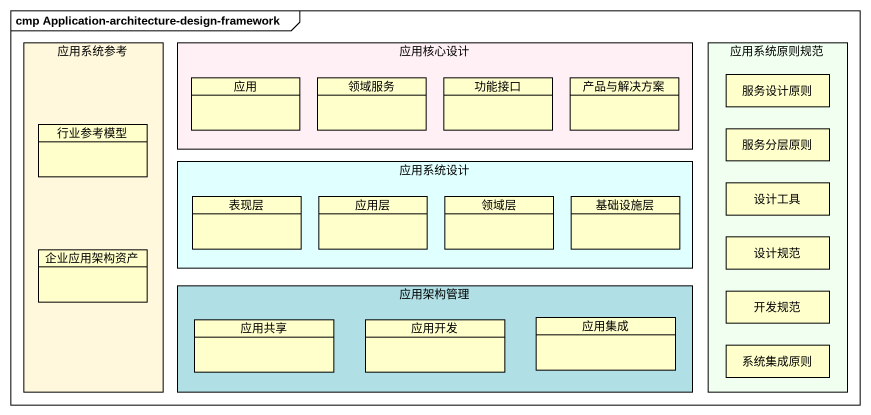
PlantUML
@startuml
mainframe cmp Application-architecture-design-framework
hide circle
hide empty members
rectangle 应用系统参考 #FFF8DC {
  class 行业参考模型
  class 企业应用架构资产
}
rectangle 应用核心设计 #FFF0F5 {
  class 应用
  class 领域服务
  class 功能接口
  class 产品与解决方案
}
rectangle 应用系统原则规范 #F0FFF0 {
  class 服务设计原则
  class 服务分层原则
  class 设计工具
  class 设计规范
  class 开发规范
  class 系统集成原则
}
rectangle 应用系统设计 #E0FFFF {
  class 表现层
  class 应用层
  class 领域层
  class 基础设施层
}
rectangle 应用架构管理 #B0E0E6 {
  class 应用共享
  class 应用开发
  class 应用集成
}
@enduml
